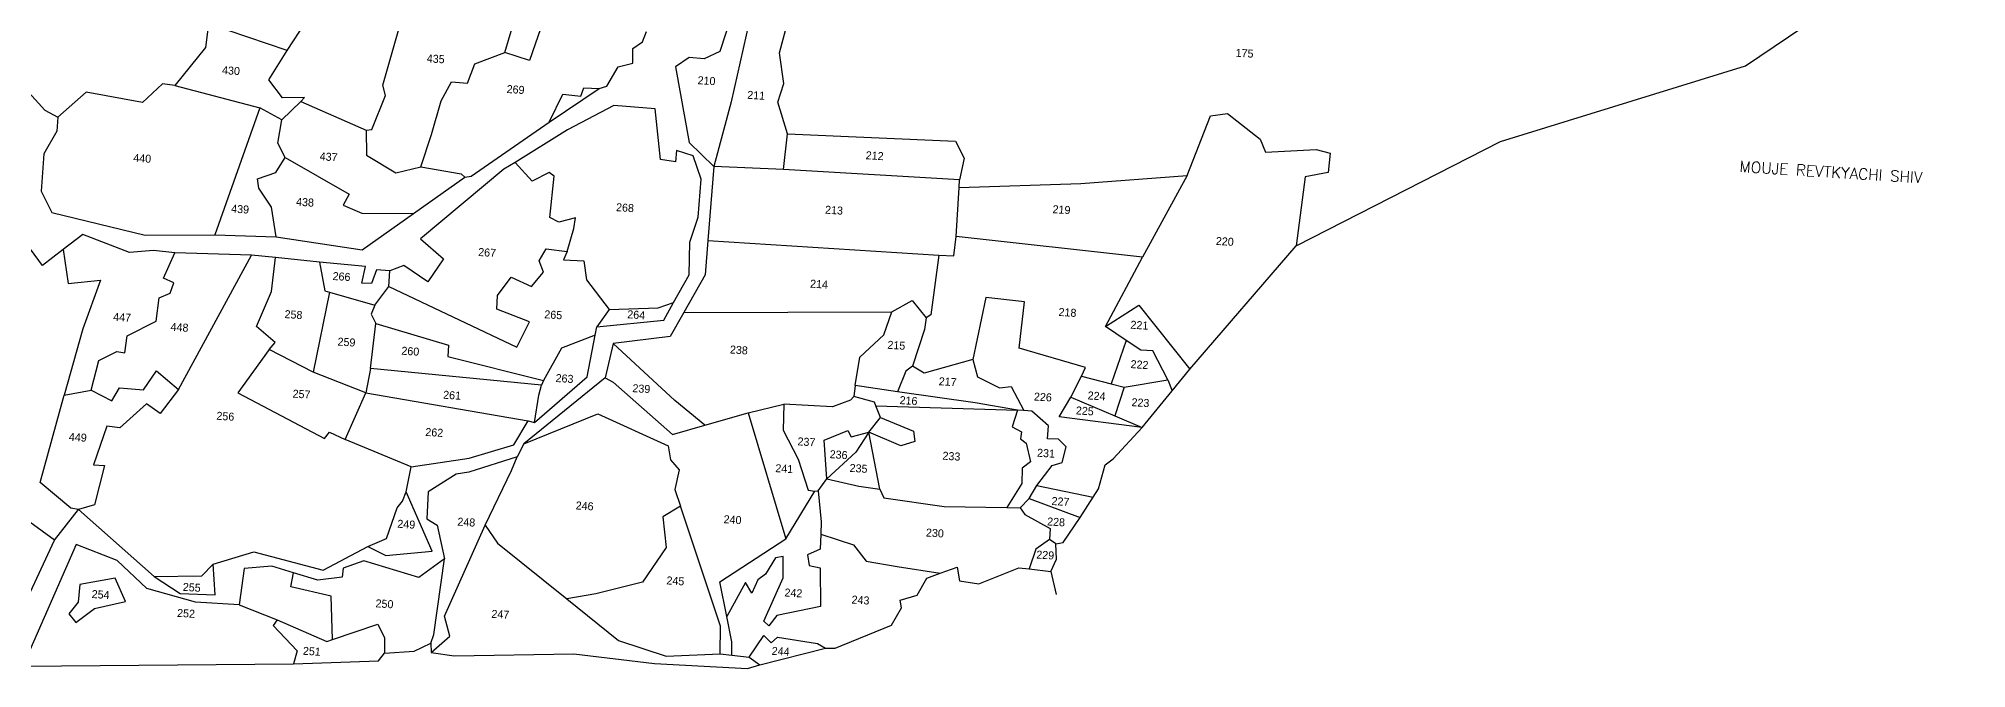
# Model space of a CAD drawing. Header units: metres. Extents: x 278801 to 279668, y 2074665 to 2075564.
# Drawn here: x 279074.3 to 279478.2, y 2074834.4 to 2074966.3 of the extents above; entities that cross this region are included whole.
import ezdxf
from ezdxf.enums import TextEntityAlignment as Align

# ---------------------------------------------------------------- set-up
doc = ezdxf.new("R2010")
doc.units = ezdxf.units.M
doc.linetypes.add('DIVIDE', pattern=[1.25, 0.5, -0.25, 0, -0.25, 0, -0.25])
for name, color, linetype in [('OFF', 1, 'Continuous'), ('POLY_PARCEL', 6, 'Continuous'), ('POLY_WATER', 4, 'Continuous'), ('TEXT_MAPOUT', 7, 'Continuous'), ('TEXT_PARCEL', 7, 'Continuous'), ('V_BOUND_LINE', 7, 'Continuous'), ('V_DIVIDE_LINE', 7, 'DIVIDE')]:
    doc.layers.add(name, color=color, linetype=linetype)
doc.styles.get("Standard").update_dxf_attribs({"font": 'simplex.shx'})
doc.styles.add('TEXT_MAP', font='', dxfattribs={"height": 1.8})
doc.styles.get('TEXT_MAP').set_extended_font_data('Kruti Dev 050')

msp = doc.modelspace()

# ---------------------------------------------------------------- linework, layer by layer
at = {"layer": 'OFF'}
msp.add_line((279222.96, 2074887.9), (279230.4, 2074889.73), dxfattribs=at)
at = {"layer": 'POLY_PARCEL'}
for p, q in [((279171.94, 2074963.37), (279176.88, 2074980.06)), ((279126.35, 2074963.79), (279130.21, 2074969.66)), ((279146.4, 2074956.55), (279150.13, 2074969.7)), ((279180.05, 2074970.16), (279177.1, 2074961.71)), ((279223.12, 2074969.8), (279219.38, 2074953.07)), ((279109.83, 2074969.4), (279109.24, 2074964.4)), ((279126.35, 2074963.79), (279109.83, 2074969.4)), ((279229.5, 2074963.33), (279230.87, 2074968.26)), ((279109.24, 2074964.4), (279102.83, 2074956.46)), ((279122.47, 2074957.63), (279126.35, 2074963.79)), ((279165.68, 2074961.04), (279171.94, 2074963.37)), ((279177.1, 2074961.71), (279171.94, 2074963.37)), ((279230.44, 2074956.91), (279229.5, 2074963.33)), ((279125.34, 2074953.86), (279122.47, 2074957.63)), ((279164.16, 2074956.97), (279165.68, 2074961.04)), ((279084.2, 2074955.1), (279078.26, 2074949.86)), ((279096.01, 2074952.91), (279084.2, 2074955.1)), ((279100.23, 2074956.82), (279096.01, 2074952.91)), ((279102.83, 2074956.46), (279100.23, 2074956.82)), ((279102.83, 2074956.46), (279120.65, 2074951.82)), ((279130, 2074953.96), (279125.34, 2074953.86)), ((279129.18, 2074953.13), (279130, 2074953.96)), ((279144.07, 2074947.28), (279146.94, 2074954.38)), ((279146.94, 2074954.38), (279146.4, 2074956.55)), ((279158.59, 2074953.24), (279160.78, 2074957.27)), ((279160.78, 2074957.27), (279164.16, 2074956.97)), ((279181.26, 2074948.81), (279184.13, 2074954.68)), ((279184.13, 2074954.68), (279187.89, 2074954.25)), ((279187.89, 2074954.25), (279188.48, 2074955.96)), ((279188.48, 2074955.96), (279191.71, 2074955.82)), ((279229.14, 2074952.96), (279230.44, 2074956.91)), ((279120.65, 2074951.82), (279111.17, 2074925.2)), ((279125.25, 2074949.31), (279120.65, 2074951.82)), ((279124.36, 2074944.41), (279125.25, 2074949.31)), ((279125.25, 2074949.31), (279129.18, 2074953.13)), ((279129.18, 2074953.13), (279142.88, 2074947.14)), ((279156.6, 2074946.19), (279158.59, 2074953.24)), ((279219.38, 2074953.07), (279215.72, 2074939.52)), ((279231.22, 2074946.35), (279229.14, 2074952.96)), ((279314.91, 2074937.62), (279319.83, 2074950.15)), ((279319.83, 2074950.15), (279323.41, 2074950.62)), ((279323.41, 2074950.62), (279330.26, 2074945.26)), ((279142.88, 2074947.14), (279144.07, 2074947.28)), ((279142.88, 2074947.14), (279142.94, 2074941.9)), ((279154.33, 2074939.44), (279156.6, 2074946.19)), ((279230.33, 2074938.85), (279231.22, 2074946.35)), ((279231.22, 2074946.35), (279266.41, 2074944.8)), ((279330.26, 2074945.26), (279331.33, 2074942.49)), ((279123.98, 2074938.23), (279125.92, 2074941.41)), ((279125.92, 2074941.41), (279124.36, 2074944.41)), ((279125.92, 2074941.41), (279139.32, 2074933.68)), ((279142.94, 2074941.9), (279149.11, 2074938.21)), ((279266.41, 2074944.8), (279268.24, 2074941.22)), ((279268.24, 2074941.22), (279267.25, 2074936.69)), ((279331.33, 2074942.49), (279341.95, 2074943.06)), ((279341.95, 2074943.06), (279344.92, 2074942.33)), ((279344.92, 2074942.33), (279344.51, 2074938.27)), ((279120.11, 2074936.92), (279123.98, 2074938.23)), ((279149.11, 2074938.21), (279154.33, 2074939.44)), ((279154.33, 2074939.44), (279162.78, 2074937.94)), ((279162.78, 2074937.94), (279163.59, 2074937.29)), ((279177.69, 2074936.45), (279174.14, 2074940.32)), ((279181.24, 2074938.27), (279177.69, 2074936.45)), ((279182.3, 2074937.46), (279181.24, 2074938.27)), ((279181.39, 2074928.8), (279182.3, 2074937.46)), ((279230.33, 2074938.85), (279215.72, 2074939.52)), ((279267.25, 2074936.69), (279230.33, 2074938.85)), ((279292.64, 2074935.92), (279314.91, 2074937.62)), ((279314.91, 2074937.62), (279305.58, 2074920.52)), ((279339.66, 2074937.33), (279337.77, 2074922.92)), ((279344.51, 2074938.27), (279339.66, 2074937.33)), ((279120.38, 2074934.96), (279120.11, 2074936.92)), ((279123.04, 2074931.01), (279120.38, 2074934.96)), ((279139.32, 2074933.68), (279138.11, 2074931.43)), ((279266.51, 2074924.82), (279267.15, 2074935.11)), ((279267.15, 2074935.11), (279267.25, 2074936.69)), ((279267.15, 2074935.11), (279292.64, 2074935.92)), ((279124.03, 2074924.75), (279123.04, 2074931.01)), ((279138.11, 2074931.43), (279141.98, 2074929.74)), ((279141.98, 2074929.74), (279152.8, 2074929.68)), ((279183.28, 2074927.84), (279181.39, 2074928.8)), ((279186.77, 2074928.74), (279183.28, 2074927.84)), ((279185.03, 2074921.71), (279186.44, 2074926.53)), ((279186.44, 2074926.53), (279186.77, 2074928.74)), ((279079.42, 2074922.15), (279080.44, 2074915.04)), ((279100.45, 2074916.11), (279102.84, 2074921.4)), ((279179.15, 2074919.75), (279180.61, 2074922.26)), ((279180.61, 2074922.26), (279185.03, 2074921.71)), ((279185.03, 2074921.71), (279184.23, 2074919.99)), ((279214.51, 2074924), (279262.87, 2074920.92)), ((279266.04, 2074920.79), (279266.51, 2074924.82)), ((279305.58, 2074920.52), (279266.51, 2074924.82)), ((279103.55, 2074892.83), (279118.9, 2074920.96)), ((279123.08, 2074913.33), (279123.92, 2074920.43)), ((279133.14, 2074919.44), (279134.22, 2074913.47)), ((279147.64, 2074914.39), (279147.83, 2074917.64)), ((279177.52, 2074914.38), (279180.03, 2074917.38)), ((279180.03, 2074917.38), (279179.15, 2074919.75)), ((279184.23, 2074919.99), (279188.48, 2074919.73)), ((279188.48, 2074919.73), (279189.07, 2074915.8)), ((279262.87, 2074920.92), (279261.24, 2074908.44)), ((279262.87, 2074920.92), (279266.04, 2074920.79)), ((279297.8, 2074906.02), (279305.58, 2074920.52)), ((279080.44, 2074915.04), (279087.25, 2074915.73)), ((279087.25, 2074915.73), (279083.55, 2074905.48)), ((279099.55, 2074912), (279101.84, 2074912.97)), ((279102.62, 2074915.14), (279100.45, 2074916.11)), ((279101.84, 2074912.97), (279102.62, 2074915.14)), ((279119.93, 2074906.01), (279123.08, 2074913.33)), ((279135.22, 2074913.18), (279131.76, 2074896.41)), ((279134.22, 2074913.47), (279135.22, 2074913.18)), ((279135.22, 2074913.18), (279144.71, 2074910.49)), ((279144.71, 2074910.49), (279147.64, 2074914.39)), ((279147.64, 2074914.39), (279174.5, 2074901.68)), ((279170.44, 2074912.51), (279173.28, 2074916.32)), ((279173.28, 2074916.32), (279177.52, 2074914.38)), ((279189.07, 2074915.8), (279193.79, 2074909.57)), ((279098.87, 2074907.12), (279099.55, 2074912)), ((279144.71, 2074910.49), (279143.94, 2074908.59)), ((279170.26, 2074909.64), (279170.44, 2074912.51)), ((279177.15, 2074906.99), (279170.26, 2074909.64)), ((279193.79, 2074909.57), (279191.25, 2074905.91)), ((279193.79, 2074909.57), (279204.11, 2074909.94)), ((279204.11, 2074909.94), (279207.33, 2074911)), ((279209.45, 2074908.91), (279253.02, 2074909.04)), ((279251.35, 2074904.25), (279253.02, 2074909.04)), ((279253.02, 2074909.04), (279257.28, 2074911.44)), ((279257.28, 2074911.44), (279260.23, 2074907.8)), ((279272.75, 2074912.06), (279270, 2074899.12)), ((279280.84, 2074911.2), (279272.75, 2074912.06)), ((279279.75, 2074901.46), (279280.84, 2074911.2)), ((279297.8, 2074906.02), (279304.8, 2074910.45)), ((279304.8, 2074910.45), (279315.5, 2074897.09)), ((279083.55, 2074905.48), (279079.63, 2074891.63)), ((279092.84, 2074904.07), (279098.87, 2074907.12)), ((279123.8, 2074902.62), (279119.93, 2074906.01)), ((279143.78, 2074897.24), (279144.93, 2074906.63)), ((279143.94, 2074908.59), (279144.93, 2074906.63)), ((279144.93, 2074906.63), (279160.14, 2074902.06)), ((279174.5, 2074901.68), (279177.15, 2074906.99)), ((279259.86, 2074905.37), (279257.36, 2074897.67)), ((279260.23, 2074907.8), (279259.86, 2074905.37)), ((279261.24, 2074908.44), (279260.23, 2074907.8)), ((279302.13, 2074903.09), (279297.8, 2074906.02)), ((279086.85, 2074898.88), (279090.68, 2074900.77)), ((279090.68, 2074900.77), (279092.33, 2074900.48)), ((279092.33, 2074900.48), (279092.84, 2074904.07)), ((279122.59, 2074901.16), (279116, 2074892.11)), ((279122.59, 2074901.16), (279123.8, 2074902.62)), ((279131.76, 2074896.41), (279122.59, 2074901.16)), ((279160.14, 2074902.06), (279159.99, 2074899.75)), ((279183.82, 2074901.47), (279180.09, 2074894.7)), ((279190.91, 2074904.19), (279183.82, 2074901.47)), ((279207.61, 2074890.53), (279194.67, 2074902.41)), ((279246.31, 2074899.59), (279251.35, 2074904.25)), ((279293.63, 2074897.42), (279279.75, 2074901.46)), ((279302.13, 2074903.09), (279299.04, 2074894)), ((279305.24, 2074901.02), (279302.13, 2074903.09)), ((279307.76, 2074900.93), (279305.24, 2074901.02)), ((279310.91, 2074894.83), (279307.76, 2074900.93)), ((279085.26, 2074892.67), (279086.85, 2074898.88)), ((279096.21, 2074892.73), (279098.97, 2074896.73)), ((279098.97, 2074896.73), (279103.55, 2074892.83)), ((279143.78, 2074897.24), (279142.82, 2074892.14)), ((279179.66, 2074893.7), (279143.78, 2074897.24)), ((279159.99, 2074899.75), (279180.09, 2074894.7)), ((279245.35, 2074893.63), (279246.31, 2074899.59)), ((279257.36, 2074897.67), (279256, 2074896.68)), ((279259.79, 2074896.22), (279257.36, 2074897.67)), ((279270, 2074899.12), (279259.79, 2074896.22)), ((279270, 2074899.12), (279270.99, 2074895.45)), ((279292.79, 2074895.6), (279293.63, 2074897.42)), ((279089.57, 2074890.45), (279091.23, 2074893.13)), ((279091.23, 2074893.13), (279096.21, 2074892.73)), ((279103.55, 2074892.83), (279099.71, 2074887.78)), ((279142.82, 2074892.14), (279131.76, 2074896.41)), ((279179.07, 2074891.61), (279179.66, 2074893.7)), ((279180.09, 2074894.7), (279179.66, 2074893.7)), ((279193, 2074895.23), (279194.66, 2074894.35)), ((279194.66, 2074894.35), (279207.1, 2074883.41)), ((279245.35, 2074893.63), (279245.06, 2074891.34)), ((279254.26, 2074892.35), (279245.35, 2074893.63)), ((279256, 2074896.68), (279254.26, 2074892.35)), ((279270.99, 2074895.45), (279275.61, 2074893.15)), ((279275.61, 2074893.15), (279278.08, 2074893.43)), ((279278.08, 2074893.43), (279280.72, 2074888.39)), ((279290.57, 2074891.2), (279292.79, 2074895.6)), ((279292.79, 2074895.6), (279299.04, 2074894)), ((279299.04, 2074894), (279301.73, 2074893.31)), ((279301.73, 2074893.31), (279299.77, 2074887.28)), ((279301.73, 2074893.31), (279310.91, 2074894.83)), ((279310.91, 2074894.83), (279311.8, 2074892.55)), ((279074.59, 2074873.34), (279079.63, 2074891.63)), ((279079.63, 2074891.63), (279085.26, 2074892.67)), ((279085.26, 2074892.67), (279089.57, 2074890.45)), ((279096.87, 2074889.81), (279091.26, 2074884.78)), ((279099.71, 2074887.78), (279096.87, 2074889.81)), ((279116, 2074892.11), (279134.14, 2074882.54)), ((279138.49, 2074882.36), (279142.82, 2074892.14)), ((279142.82, 2074892.14), (279176.82, 2074886.24)), ((279178.19, 2074885.91), (279179.07, 2074891.61)), ((279213.83, 2074885.31), (279207.61, 2074890.53)), ((279230.4, 2074889.73), (279230.27, 2074884.26)), ((279240.6, 2074889.17), (279230.4, 2074889.73)), ((279244.37, 2074890.59), (279240.6, 2074889.17)), ((279245.06, 2074891.34), (279244.37, 2074890.59)), ((279249.39, 2074890.13), (279245.06, 2074891.34)), ((279249.69, 2074889.39), (279249.39, 2074890.13)), ((279249.69, 2074889.39), (279279.35, 2074888.48)), ((279250.7, 2074886.95), (279249.69, 2074889.39)), ((279270.51, 2074890.04), (279254.26, 2074892.35)), ((279279.35, 2074888.48), (279270.51, 2074890.04)), ((279288.08, 2074887.1), (279290.57, 2074891.2)), ((279290.57, 2074891.2), (279299.77, 2074887.28)), ((279088.59, 2074885.14), (279085.77, 2074877.06)), ((279091.26, 2074884.78), (279088.59, 2074885.14)), ((279175.96, 2074881.4), (279191.41, 2074887.69)), ((279191.41, 2074887.69), (279206.21, 2074881)), ((279207.1, 2074883.41), (279213.83, 2074885.31)), ((279213.83, 2074885.31), (279222.96, 2074887.9)), ((279222.96, 2074887.9), (279230.84, 2074861.57)), ((279248.2, 2074883.86), (279250.7, 2074886.95)), ((279250.7, 2074886.95), (279257.59, 2074884.07)), ((279279.35, 2074888.48), (279278.27, 2074885.02)), ((279278.27, 2074885.02), (279280.22, 2074883.96)), ((279280.72, 2074888.39), (279279.35, 2074888.48)), ((279282.37, 2074888.29), (279280.72, 2074888.39)), ((279285.85, 2074885.19), (279282.37, 2074888.29)), ((279285.68, 2074882.46), (279285.85, 2074885.19)), ((279305.48, 2074884.86), (279288.08, 2074887.1)), ((279299.77, 2074887.28), (279305.48, 2074884.86)), ((279134.14, 2074882.54), (279135.25, 2074883.86)), ((279135.25, 2074883.86), (279138.49, 2074882.36)), ((279152.35, 2074876.6), (279138.49, 2074882.36)), ((279206.21, 2074881), (279206.68, 2074878.09)), ((279230.27, 2074884.26), (279233.43, 2074878.23)), ((279238.87, 2074882.21), (279243.83, 2074884.21)), ((279239.45, 2074874.11), (279238.87, 2074882.21)), ((279243.83, 2074884.21), (279244.53, 2074882.87)), ((279244.53, 2074882.87), (279248.2, 2074883.86)), ((279248.2, 2074883.86), (279245.49, 2074879.71)), ((279254.94, 2074880.99), (279248.2, 2074883.86)), ((279250.56, 2074871.97), (279248.2, 2074883.86)), ((279257.88, 2074881.89), (279254.94, 2074880.99)), ((279257.59, 2074884.07), (279257.88, 2074881.89)), ((279280.22, 2074883.96), (279279.98, 2074882.46)), ((279279.98, 2074882.46), (279281.23, 2074881.59)), ((279281.23, 2074881.59), (279282.13, 2074877.64)), ((279287.98, 2074882.39), (279285.68, 2074882.46)), ((279289.61, 2074880.78), (279287.98, 2074882.39)), ((279288.76, 2074877.52), (279289.61, 2074880.78)), ((279085.77, 2074877.06), (279088.08, 2074876.86)), ((279088.08, 2074876.86), (279085.99, 2074868.64)), ((279173.37, 2074875.84), (279174.51, 2074878.73)), ((279206.68, 2074878.09), (279208.49, 2074875.96)), ((279233.43, 2074878.23), (279235.55, 2074871.76)), ((279245.49, 2074879.71), (279239.45, 2074874.11)), ((279282.13, 2074877.64), (279280.39, 2074876.31)), ((279283.41, 2074872.73), (279286.63, 2074876.86)), ((279286.63, 2074876.86), (279288.76, 2074877.52)), ((279081.03, 2074867.93), (279074.59, 2074873.34)), ((279167.86, 2074864.4), (279173.37, 2074875.84)), ((279208.49, 2074875.96), (279207.58, 2074871.84)), ((279237.59, 2074871.6), (279239.45, 2074874.11)), ((279239.45, 2074874.11), (279246.13, 2074872.54)), ((279246.13, 2074872.54), (279250.56, 2074871.97)), ((279280.27, 2074873.15), (279277.15, 2074868.1)), ((279280.39, 2074876.31), (279280.27, 2074873.15)), ((279281.8, 2074869.95), (279283.41, 2074872.73)), ((279283.41, 2074872.73), (279295.24, 2074870.25)), ((279085.99, 2074868.64), (279082.6, 2074867.66)), ((279149.39, 2074868.05), (279150.5, 2074869.46)), ((279150.5, 2074869.46), (279151.31, 2074871.35)), ((279207.58, 2074871.84), (279208.8, 2074868.35)), ((279230.84, 2074861.57), (279236.94, 2074871.5)), ((279235.55, 2074871.76), (279236.94, 2074871.5)), ((279236.94, 2074871.5), (279237.59, 2074871.6)), ((279237.59, 2074871.6), (279238.27, 2074865.07)), ((279250.56, 2074871.97), (279251.38, 2074870.12)), ((279251.38, 2074870.12), (279264.03, 2074868.32)), ((279279.95, 2074868.05), (279281.8, 2074869.95)), ((279281.8, 2074869.95), (279292.5, 2074866.02)), ((279077.58, 2074861.23), (279072.4, 2074865.04)), ((279082.6, 2074867.66), (279081.03, 2074867.93)), ((279147.13, 2074861.6), (279149.39, 2074868.05)), ((279208.8, 2074868.35), (279205.06, 2074866.13)), ((279205.06, 2074866.13), (279205.74, 2074859.75)), ((279217.18, 2074843.24), (279208.8, 2074868.35)), ((279238.27, 2074865.07), (279238.17, 2074862.49)), ((279264.03, 2074868.32), (279277.15, 2074868.1)), ((279277.15, 2074868.1), (279279.95, 2074868.05)), ((279279.95, 2074868.05), (279280.94, 2074866.62)), ((279280.94, 2074866.62), (279286.24, 2074863.69)), ((279143.25, 2074859.9), (279147.13, 2074861.6)), ((279159.31, 2074845.33), (279167.86, 2074864.4)), ((279167.86, 2074864.4), (279170.43, 2074860.64)), ((279170.43, 2074860.64), (279184.95, 2074849)), ((279217.01, 2074852.56), (279230.84, 2074861.57)), ((279238.17, 2074862.49), (279238.06, 2074859.39)), ((279238.17, 2074862.49), (279245.03, 2074860.26)), ((279286.09, 2074861.4), (279283.23, 2074859.34)), ((279286.24, 2074863.69), (279286.09, 2074861.4)), ((279287.38, 2074860.5), (279286.09, 2074861.4)), ((279157.06, 2074841.51), (279159.3, 2074857.36)), ((279205.74, 2074859.75), (279200.82, 2074852.49)), ((279228.64, 2074857.53), (279226.55, 2074854.13)), ((279230.25, 2074857.86), (279228.64, 2074857.53)), ((279230.26, 2074853.4), (279230.25, 2074857.86)), ((279238.06, 2074859.39), (279235.39, 2074858.19)), ((279235.39, 2074858.19), (279235.75, 2074855.94)), ((279245.03, 2074860.26), (279247.7, 2074856.85)), ((279247.7, 2074856.85), (279254.2, 2074855.72)), ((279283.23, 2074859.34), (279281.82, 2074855.25)), ((279090.33, 2074853.31), (279082.9, 2074851.97)), ((279092.48, 2074848.42), (279090.33, 2074853.31)), ((279098.47, 2074853.62), (279108.46, 2074853.82)), ((279108.46, 2074853.82), (279110.84, 2074856.25)), ((279127.14, 2074851.52), (279127.64, 2074854.42)), ((279200.82, 2074852.49), (279191, 2074850)), ((279218.47, 2074845.3), (279217.01, 2074852.56)), ((279222.41, 2074852.37), (279218.47, 2074845.3)), ((279223.71, 2074850.13), (279222.41, 2074852.37)), ((279224.96, 2074852.93), (279223.71, 2074850.13)), ((279226.55, 2074854.13), (279224.96, 2074852.93)), ((279226.23, 2074844.28), (279230.26, 2074853.4)), ((279235.75, 2074855.94), (279238.03, 2074855.5)), ((279238.03, 2074855.5), (279238.1, 2074847.36)), ((279254.2, 2074855.72), (279263.2, 2074854.33)), ((279082.9, 2074851.97), (279082.52, 2074848.25)), ((279085.97, 2074846.95), (279092.48, 2074848.42)), ((279135.59, 2074849.55), (279127.14, 2074851.52)), ((279135.82, 2074840.45), (279135.59, 2074849.55)), ((279191, 2074850), (279184.95, 2074849)), ((279184.95, 2074849), (279195.8, 2074840.25)), ((279082.52, 2074848.25), (279080.57, 2074845.85)), ((279080.57, 2074845.85), (279082.04, 2074844.03)), ((279082.04, 2074844.03), (279085.97, 2074846.95)), ((279116.29, 2074847.75), (279124.25, 2074844.56)), ((279124.25, 2074844.56), (279123.39, 2074843.39)), ((279124.25, 2074844.56), (279134.64, 2074840.02)), ((279160.42, 2074841.16), (279159.31, 2074845.33)), ((279219.54, 2074839.94), (279218.47, 2074845.3)), ((279227.25, 2074843.35), (279226.23, 2074844.28)), ((279228.97, 2074845.48), (279227.25, 2074843.35)), ((279238.1, 2074847.36), (279228.97, 2074845.48)), ((279123.39, 2074843.39), (279128.46, 2074838.1)), ((279134.64, 2074840.02), (279135.82, 2074840.45)), ((279135.82, 2074840.45), (279145.37, 2074843.68)), ((279145.37, 2074843.68), (279146.77, 2074840.78)), ((279146.77, 2074840.78), (279146.76, 2074837.59)), ((279156.44, 2074839.71), (279157.06, 2074841.51)), ((279156.52, 2074837.76), (279160.42, 2074841.16)), ((279195.8, 2074840.25), (279205.76, 2074836.96)), ((279217.11, 2074837.48), (279217.18, 2074843.24)), ((279223.16, 2074836.76), (279226.26, 2074841.32)), ((279226.26, 2074841.32), (279227.75, 2074839.79)), ((279227.75, 2074839.79), (279229.12, 2074840.93)), ((279229.12, 2074840.93), (279237.47, 2074839.61)), ((279128.46, 2074838.1), (279127.64, 2074835.38)), ((279205.76, 2074836.96), (279217.11, 2074837.48)), ((279217.11, 2074837.48), (279219.52, 2074837.19)), ((279219.52, 2074837.19), (279219.54, 2074839.94)), ((279219.52, 2074837.19), (279223.16, 2074836.76)), ((279223.16, 2074836.76), (279225.4, 2074835.12)), ((279237.47, 2074839.61), (279239.17, 2074838.64))]:
    msp.add_line(p, q, dxfattribs=at)
at = {"layer": 'POLY_WATER'}
for p, q in [((279220.63, 2074974.73), (279217.02, 2074963.6)), ((279198.79, 2074964.21), (279200.79, 2074965.58)), ((279200.79, 2074965.58), (279201.64, 2074967.8)), ((279198.75, 2074961.17), (279198.79, 2074964.21)), ((279210.56, 2074962.3), (279207.74, 2074960.35)), ((279213.73, 2074962.04), (279210.56, 2074962.3)), ((279217.02, 2074963.6), (279213.73, 2074962.04)), ((279193.3, 2074956.36), (279195.72, 2074960.36)), ((279195.72, 2074960.36), (279198.75, 2074961.17)), ((279207.74, 2074960.35), (279210.57, 2074944.52)), ((279072.19, 2074954.99), (279075.58, 2074951.3)), ((279181.26, 2074948.81), (279191.71, 2074955.82)), ((279191.71, 2074955.82), (279193.3, 2074956.36)), ((279075.58, 2074951.3), (279078.26, 2074949.86)), ((279078.26, 2074949.86), (279078.07, 2074946.89)), ((279194.8, 2074952.3), (279185.11, 2074947.16)), ((279203.49, 2074951.61), (279194.8, 2074952.3)), ((279204.6, 2074940.98), (279203.49, 2074951.61)), ((279078.07, 2074946.89), (279075.36, 2074942.17)), ((279164.88, 2074937.49), (279181.26, 2074948.81)), ((279185.11, 2074947.16), (279174.14, 2074940.32)), ((279075.36, 2074942.17), (279074.8, 2074934.33)), ((279207.91, 2074942.83), (279207.69, 2074940.5)), ((279211.39, 2074941.76), (279207.91, 2074942.83)), ((279210.57, 2074944.52), (279215.72, 2074939.52)), ((279213.07, 2074936.83), (279211.39, 2074941.76)), ((279152.8, 2074929.68), (279163.59, 2074937.29)), ((279171.72, 2074938.98), (279154.27, 2074924.33)), ((279163.59, 2074937.29), (279164.88, 2074937.49)), ((279174.14, 2074940.32), (279171.72, 2074938.98)), ((279207.69, 2074940.5), (279204.6, 2074940.98)), ((279215.72, 2074939.52), (279214.51, 2074924)), ((279074.8, 2074934.33), (279077.01, 2074929.87)), ((279212.5, 2074928.88), (279213.07, 2074936.83)), ((279077.01, 2074929.87), (279096.61, 2074925.11)), ((279142.03, 2074922.07), (279152.8, 2074929.68)), ((279083.5, 2074925.3), (279079.42, 2074922.15)), ((279093.34, 2074921.49), (279083.5, 2074925.3)), ((279096.61, 2074925.11), (279111.17, 2074925.2)), ((279111.17, 2074925.2), (279124.03, 2074924.75)), ((279210.69, 2074923.67), (279212.5, 2074928.88)), ((279075.07, 2074918.8), (279072.59, 2074922.22)), ((279079.42, 2074922.15), (279075.07, 2074918.8)), ((279098.33, 2074921.89), (279093.34, 2074921.49)), ((279102.84, 2074921.4), (279098.33, 2074921.89)), ((279118.9, 2074920.96), (279102.84, 2074921.4)), ((279124.03, 2074924.75), (279142.03, 2074922.07)), ((279154.27, 2074924.33), (279159.12, 2074920.19)), ((279210.61, 2074916.8), (279210.69, 2074923.67)), ((279214.51, 2074924), (279213.95, 2074916.81)), ((279123.92, 2074920.43), (279118.9, 2074920.96)), ((279133.14, 2074919.44), (279123.92, 2074920.43)), ((279142.74, 2074918.55), (279133.14, 2074919.44)), ((279142.02, 2074915.05), (279142.74, 2074918.55)), ((279145.04, 2074917.84), (279144.01, 2074915)), ((279147.83, 2074917.64), (279145.04, 2074917.84)), ((279150.77, 2074918.76), (279147.83, 2074917.64)), ((279155.81, 2074915.33), (279150.77, 2074918.76)), ((279159.12, 2074920.19), (279155.81, 2074915.33)), ((279144.01, 2074915), (279142.02, 2074915.05)), ((279207.33, 2074911), (279210.61, 2074916.8)), ((279213.95, 2074916.81), (279209.45, 2074908.91)), ((279205.27, 2074907.34), (279207.33, 2074911)), ((279209.45, 2074908.91), (279206.62, 2074903.93)), ((279190.91, 2074904.19), (279191.25, 2074905.91)), ((279191.25, 2074905.91), (279205.27, 2074907.34)), ((279189.18, 2074895.47), (279190.91, 2074904.19)), ((279194.67, 2074902.41), (279193, 2074895.23)), ((279206.62, 2074903.93), (279194.67, 2074902.41)), ((279193, 2074895.23), (279175.96, 2074881.4)), ((279178.19, 2074885.91), (279189.18, 2074895.47)), ((279173.85, 2074881.22), (279176.82, 2074886.24)), ((279176.82, 2074886.24), (279178.19, 2074885.91)), ((279164.45, 2074878.4), (279173.85, 2074881.22)), ((279175.96, 2074881.4), (279174.51, 2074878.73)), ((279151.31, 2074871.35), (279152.35, 2074876.6)), ((279152.35, 2074876.6), (279164.45, 2074878.4)), ((279174.51, 2074878.73), (279164.38, 2074875.53)), ((279161.79, 2074875.05), (279155.92, 2074871.4)), ((279164.38, 2074875.53), (279161.79, 2074875.05)), ((279156.75, 2074858.99), (279151.31, 2074871.35)), ((279155.92, 2074871.4), (279155.64, 2074865.75)), ((279077.58, 2074861.23), (279082.6, 2074867.66)), ((279082.6, 2074867.66), (279098.47, 2074853.62)), ((279155.64, 2074865.75), (279157.76, 2074864.41)), ((279069.79, 2074844.41), (279077.58, 2074861.23)), ((279082.16, 2074860.38), (279070.94, 2074834.89)), ((279090.75, 2074857), (279082.16, 2074860.38)), ((279157.76, 2074864.41), (279159.3, 2074857.36)), ((279096.91, 2074851.16), (279090.75, 2074857)), ((279110.84, 2074856.25), (279119.34, 2074858.84)), ((279119.34, 2074858.84), (279133.86, 2074854.96)), ((279133.86, 2074854.96), (279143.25, 2074859.9)), ((279142.39, 2074856.93), (279138.11, 2074855.42)), ((279153.95, 2074853.44), (279142.39, 2074856.93)), ((279143.25, 2074859.9), (279147.04, 2074858.03)), ((279147.04, 2074858.03), (279156.75, 2074858.99)), ((279159.3, 2074857.36), (279153.95, 2074853.44)), ((279098.47, 2074853.62), (279103.93, 2074850.08)), ((279111.29, 2074849.84), (279110.84, 2074856.25)), ((279117.33, 2074855.35), (279116.29, 2074847.75)), ((279123.16, 2074855.79), (279117.33, 2074855.35)), ((279127.64, 2074854.42), (279123.16, 2074855.79)), ((279132.77, 2074852.85), (279127.64, 2074854.42)), ((279137.85, 2074853.52), (279132.77, 2074852.85)), ((279138.11, 2074855.42), (279137.85, 2074853.52)), ((279107.16, 2074848.25), (279096.91, 2074851.16)), ((279103.93, 2074850.08), (279111.29, 2074849.84)), ((279116.29, 2074847.75), (279107.16, 2074848.25))]:
    msp.add_line(p, q, dxfattribs=at)
at = {"layer": 'V_BOUND_LINE', "ltscale": 10}
for p, q in [((279431.9, 2074960.57), (279478.23, 2074991.9)), ((279380.58, 2074944.74), (279431.9, 2074960.57)), ((279337.77, 2074922.92), (279380.58, 2074944.74)), ((279315.5, 2074897.09), (279337.77, 2074922.92)), ((279311.8, 2074892.55), (279315.5, 2074897.09)), ((279305.48, 2074884.86), (279311.8, 2074892.55)), ((279299.42, 2074878.32), (279305.48, 2074884.86)), ((279296.39, 2074872.02), (279297.77, 2074877)), ((279297.77, 2074877), (279299.42, 2074878.32)), ((279292.5, 2074866.02), (279295.24, 2074870.25)), ((279295.24, 2074870.25), (279296.39, 2074872.02)), ((279288.96, 2074860.8), (279292.5, 2074866.02)), ((279287.38, 2074860.5), (279288.96, 2074860.8)), ((279287.57, 2074857.28), (279287.38, 2074860.5)), ((279286.34, 2074854.73), (279287.57, 2074857.28)), ((279258.37, 2074849.72), (279260.35, 2074853.29)), ((279260.35, 2074853.29), (279263.2, 2074854.33)), ((279263.2, 2074854.33), (279266.73, 2074855.62)), ((279266.73, 2074855.62), (279267.23, 2074852.77)), ((279267.23, 2074852.77), (279271.29, 2074852.12)), ((279271.29, 2074852.12), (279279.68, 2074855.5)), ((279279.68, 2074855.5), (279281.82, 2074855.25)), ((279281.82, 2074855.25), (279286.34, 2074854.73)), ((279254.8, 2074848.67), (279258.37, 2074849.72)), ((279255.09, 2074847.1), (279254.8, 2074848.67)), ((279253.01, 2074843.43), (279255.09, 2074847.1)), ((279241.21, 2074838.61), (279253.01, 2074843.43)), ((279145.49, 2074836.01), (279146.76, 2074837.59)), ((279146.76, 2074837.59), (279152.93, 2074837.98)), ((279152.93, 2074837.98), (279156.44, 2074839.71)), ((279156.44, 2074839.71), (279156.52, 2074837.76)), ((279156.52, 2074837.76), (279161.35, 2074837.07)), ((279161.35, 2074837.07), (279186.41, 2074837.45)), ((279186.41, 2074837.45), (279203.3, 2074835.43)), ((279225.4, 2074835.12), (279239.17, 2074838.64)), ((279239.17, 2074838.64), (279241.21, 2074838.61)), ((279070.94, 2074834.89), (279127.64, 2074835.38)), ((279127.64, 2074835.38), (279145.49, 2074836.01)), ((279203.3, 2074835.43), (279222.82, 2074834.4)), ((279222.82, 2074834.4), (279225.4, 2074835.12))]:
    msp.add_line(p, q, dxfattribs=at)
at = {"layer": 'V_DIVIDE_LINE', "ltscale": 10}
msp.add_line((279286.34, 2074854.73), (279287.67, 2074849.06), dxfattribs=at)

# ---------------------------------------------------------------- texts
at = {"layer": 'TEXT_MAPOUT'}
msp.add_text('MOUJE REVTKYACHI SHIV', height=2.3284, rotation=356.4305, dxfattribs=at).set_placement((279430.59, 2074938.39))
at = {"layer": 'TEXT_PARCEL', "style": 'TEXT_MAP'}
for s, p in [('435', (279157.48, 2074962.06)), ('175', (279326.96, 2074963.22)), ('430', (279114.58, 2074959.59)), ('210', (279214.23, 2074957.48)), ('269', (279174.21, 2074955.63)), ('211', (279224.64, 2074954.43)), ('440', (279095.98, 2074941.22)), ('437', (279135.04, 2074941.54)), ('212', (279249.46, 2074941.78)), ('439', (279116.49, 2074930.59)), ('438', (279130.09, 2074932.04)), ('268', (279197.14, 2074930.89)), ('213', (279240.94, 2074930.36)), ('219', (279288.61, 2074930.47)), ('267', (279168.25, 2074921.5)), ('220', (279322.82, 2074923.82)), ('266', (279137.74, 2074916.47)), ('214', (279237.8, 2074914.89)), ('258', (279127.67, 2074908.5)), ('265', (279182.11, 2074908.46)), ('264', (279199.49, 2074908.46)), ('218', (279289.86, 2074908.95)), ('447', (279091.76, 2074907.93)), ('448', (279103.79, 2074905.84)), ('221', (279304.93, 2074906.29)), ('259', (279138.78, 2074902.74)), ('260', (279152.16, 2074900.83)), ('238', (279221, 2074901.09)), ('215', (279254, 2074902.07)), ('222', (279304.95, 2074898.04)), ('257', (279129.36, 2074891.84)), ('263', (279184.47, 2074895.11)), ('239', (279200.57, 2074892.99)), ('217', (279264.76, 2074894.45)), ('261', (279160.91, 2074891.61)), ('216', (279256.55, 2074890.49)), ('226', (279284.71, 2074891.24)), ('225', (279293.49, 2074888.33)), ('224', (279295.96, 2074891.48)), ('223', (279305.15, 2074890.06)), ('256', (279113.4, 2074887.21)), ('262', (279157.18, 2074883.82)), ('449', (279082.48, 2074882.81)), ('237', (279235.16, 2074881.85)), ('241', (279230.52, 2074876.25)), ('236', (279241.9, 2074879.17)), ('235', (279246.08, 2074876.29)), ('233', (279265.54, 2074878.85)), ('231', (279285.36, 2074879.47)), ('246', (279188.68, 2074868.43)), ('227', (279288.39, 2074869.37)), ('249', (279151.31, 2074864.6)), ('248', (279163.89, 2074865.04)), ('240', (279219.68, 2074865.55)), ('228', (279287.47, 2074865.08)), ('230', (279262.08, 2074862.76)), ('229', (279285.2, 2074858.15)), ('255', (279106.36, 2074851.38)), ('245', (279207.7, 2074852.73)), ('254', (279087.26, 2074849.88)), ('250', (279146.74, 2074847.93)), ('242', (279232.43, 2074850.22)), ('243', (279246.49, 2074848.72)), ('252', (279105.16, 2074845.93)), ('247', (279171.02, 2074845.74)), ('251', (279131.52, 2074837.99)), ('244', (279229.76, 2074837.99))]:
    msp.add_text(s, height=1.676, rotation=356.4305, dxfattribs=at).set_placement(p, align=Align.MIDDLE)

doc.saveas('drawing.dxf')
